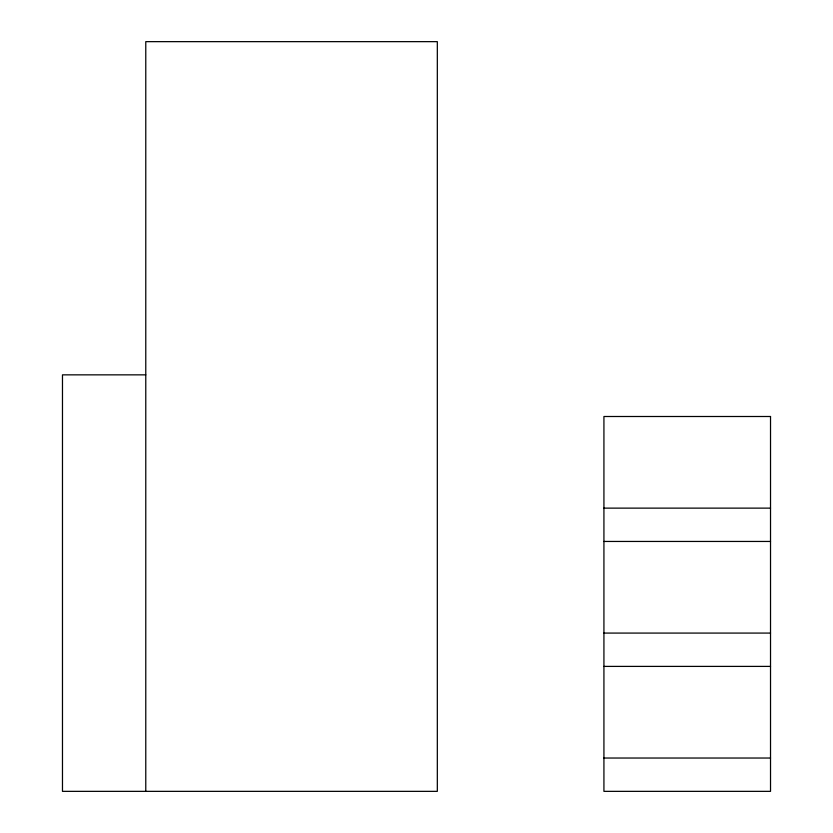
<?xml version="1.0" encoding="UTF-8"?>
<svg xmlns="http://www.w3.org/2000/svg" width="833" height="833" viewBox="0 0 833 833"><rect width="100%" height="100%" fill="white"/><g stroke="black" fill="none" stroke-linecap="round" stroke-linejoin="round"><path stroke-width="1.25" d="M145.775 374.85L62.475 374.85L62.475 791.35L437.325 791.35L437.325 41.65L145.775 41.65L145.775 791.35M603.925 508.13L770.525 508.13M603.925 541.45L770.525 541.45M603.925 633.08L770.525 633.08M603.925 666.4L770.525 666.4M603.925 758.03L770.525 758.03M770.525 416.5L603.925 416.5L603.925 791.35L770.525 791.35L770.525 416.5"/></g></svg>
